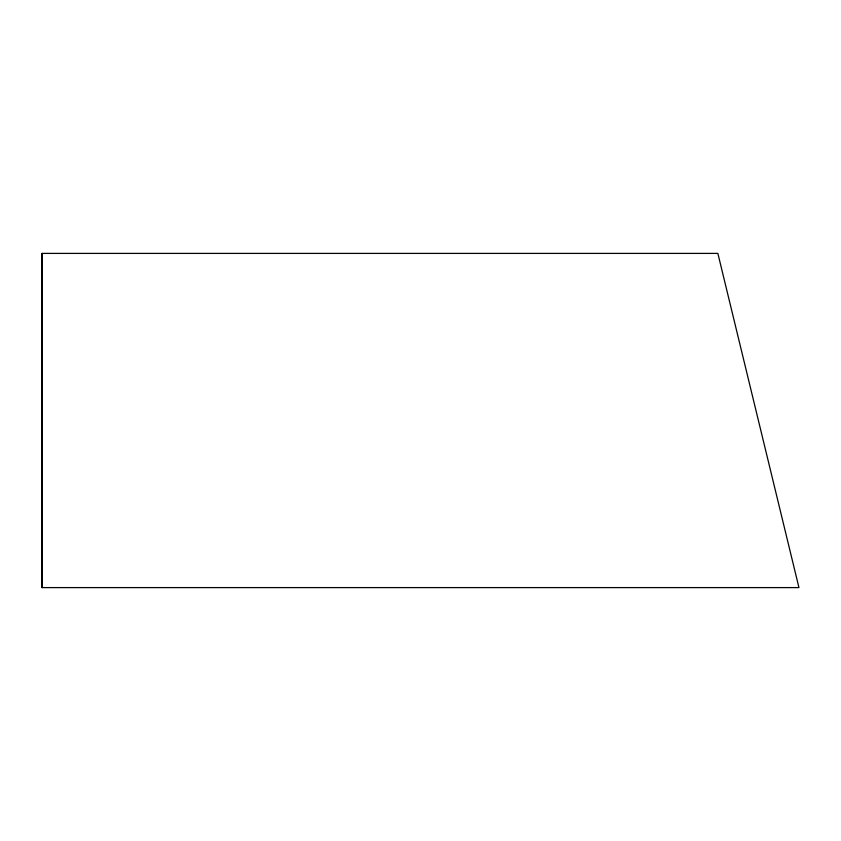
<?xml version="1.0" encoding="UTF-8"?>
<svg xmlns="http://www.w3.org/2000/svg" width="841" height="841" viewBox="0 0 841 841"><rect width="100%" height="100%" fill="white"/><g stroke="black" fill="none" stroke-linecap="round" stroke-linejoin="round"><path stroke-width="1.26" d="M42.05 587.575L42.061 253.404L717.867 253.404L798.95 587.596L42.061 587.596L42.061 253.404"/></g></svg>
